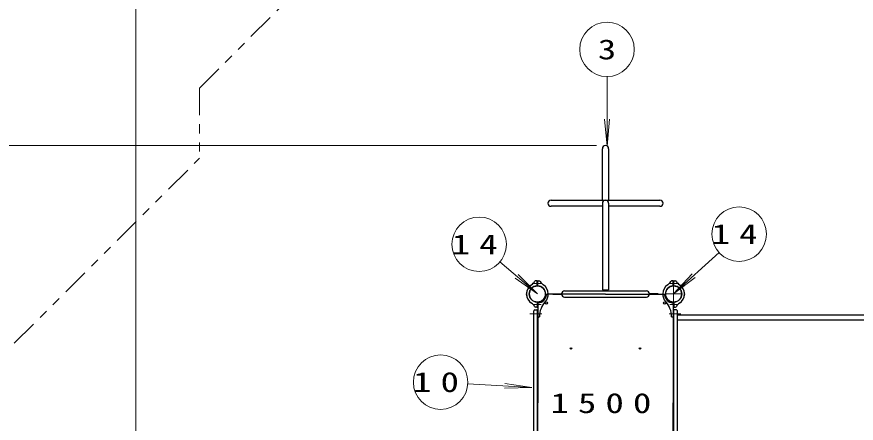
# Model space of a CAD drawing. Units: millimetres on the paper, scale 1:50. Extents: x -385 to 0, y -594 to 267.
# Drawn here: x -330.3 to -237.9, y 155.4 to 200.2 of the extents above; entities that cross this region are included whole.
import ezdxf
from ezdxf.enums import TextEntityAlignment as Align

# ---------------------------------------------------------------- set-up
doc = ezdxf.new("R2010")
doc.units = ezdxf.units.MM
doc.linetypes.add('USER2', pattern=[6, 3, -1, 1, -1])
doc.linetypes.add('USER3', pattern=[8, 3, -1, 1, -1, 1, -1])
doc.layers.add('LY_1', color=7, linetype='Continuous', lineweight=25)
doc.styles.add('ＭＳ ゴシック', font='')
doc.styles.get('ＭＳ ゴシック').set_extended_font_data('MS Gothic')

msp = doc.modelspace()

# ---------------------------------------------------------------- linework, layer by layer
at = {"layer": 'LY_1', "lineweight": 13}
for p, q in [((-317.224, 111.31), (-317.224, 232.982)), ((-317.224, 111.31), (-317.224, 232.982)), ((-265.321, 193.59), (-265.321, 185.915)), ((-265.321, 185.915), (-265.582, 188.904)), ((-265.321, 185.915), (-265.059, 188.904)), ((-266.488, 185.982), (-365.224, 185.982)), ((-266.488, 185.982), (-364.224, 185.982)), ((-252.987, 174.213), (-257.988, 169.642)), ((-277.115, 173.166), (-272.988, 169.642)), ((-272.988, 169.642), (-275.431, 171.384)), ((-272.988, 169.642), (-275.091, 171.782)), ((-257.988, 169.642), (-255.959, 171.851)), ((-257.988, 169.642), (-255.606, 171.465)), ((-280.654, 159.748), (-273.611, 159.346)), ((-273.611, 159.346), (-276.61, 159.255)), ((-273.611, 159.346), (-276.58, 159.777))]:
    msp.add_line(p, q, dxfattribs=at)
at = {"layer": 'LY_1', "linetype": 'USER3', "lineweight": 13}
for p, q in [((-310.188, 192.335), (-280.541, 221.982)), ((-310.188, 192.335), (-310.188, 184.614)), ((-353.224, 141.579), (-310.188, 184.614))]:
    msp.add_line(p, q, dxfattribs=at)
at = {"layer": 'LY_1'}
for p, q in [((-265.828, 179.982), (-265.828, 185.642)), ((-265.148, 185.642), (-265.148, 179.982)), ((-271.488, 179.982), (-265.488, 179.982)), ((-265.828, 179.642), (-265.828, 170.082)), ((-265.488, 179.982), (-259.488, 179.982)), ((-265.148, 179.642), (-265.148, 170.082)), ((-265.828, 179.302), (-271.488, 179.302)), ((-259.488, 179.302), (-265.148, 179.302)), ((-273.06, 171.091), (-273.217, 171.085)), ((-273.018, 170.58), (-273.018, 171.051)), ((-272.958, 170.58), (-272.958, 171.051)), ((-272.917, 171.091), (-272.772, 171.086)), ((-258.06, 171.091), (-258.205, 171.086)), ((-258.018, 170.58), (-258.018, 171.051)), ((-257.958, 170.58), (-257.958, 171.051)), ((-257.917, 171.091), (-257.76, 171.085)), ((-274.172, 169.842), (-274.175, 169.842)), ((-274.172, 169.442), (-274.175, 169.442)), ((-265.488, 169.612), (-271.896, 169.612)), ((-271.297, 169.674), (-270.327, 169.674)), ((-271.297, 169.674), (-271.297, 169.61)), ((-271.297, 169.61), (-270.327, 169.61)), ((-269.988, 169.982), (-260.988, 169.982)), ((-269.988, 169.302), (-260.988, 169.302)), ((-265.828, 170.082), (-265.148, 170.082)), ((-265.76, 170.082), (-265.76, 169.982)), ((-265.488, 169.612), (-259.081, 169.612)), ((-265.216, 170.082), (-265.216, 169.982)), ((-259.68, 169.674), (-260.65, 169.674)), ((-259.68, 169.61), (-260.65, 169.61)), ((-259.68, 169.674), (-259.68, 169.61)), ((-256.805, 169.842), (-256.802, 169.842)), ((-256.805, 169.442), (-256.802, 169.442)), ((-273.018, 168.705), (-273.018, 168.234)), ((-272.958, 168.705), (-272.958, 157.642)), ((-258.018, 168.705), (-258.018, 157.642)), ((-257.958, 168.705), (-257.958, 168.234)), ((-273.368, 147.492), (-273.368, 167.792)), ((-273.268, 167.892), (-273.088, 167.892)), ((-273.06, 168.194), (-273.205, 168.199)), ((-272.988, 147.492), (-272.988, 167.792)), ((-257.988, 167.832), (-257.988, 147.452)), ((-257.668, 167.892), (-257.928, 167.892)), ((-257.917, 168.194), (-257.772, 168.199)), ((-257.608, 167.832), (-257.608, 147.452)), ((-272.916, 167.093), (-272.812, 167.099)), ((-258.061, 167.093), (-258.165, 167.099)), ((-178.135, 167.302), (-257.608, 167.302)), ((-178.135, 166.742), (-257.608, 166.742)), ((-272.958, 146.58), (-272.958, 157.642)), ((-258.018, 146.58), (-258.018, 157.642))]:
    msp.add_line(p, q, dxfattribs=at)
at = {"layer": 'LY_1', "linetype": 'USER2', "lineweight": 13}
for p, q in [((-273.387, 170.792), (-272.59, 170.792)), ((-257.59, 170.792), (-258.387, 170.792)), ((-257.988, 170.542), (-257.988, 168.742)), ((-258.888, 169.642), (-257.088, 169.642)), ((-273.387, 168.492), (-272.59, 168.492)), ((-257.59, 168.492), (-258.387, 168.492)), ((-272.501, 167.442), (-273.804, 167.442)), ((-258.476, 167.442), (-257.173, 167.442))]:
    msp.add_line(p, q, dxfattribs=at)
at = {"layer": 'LY_1', "lineweight": 13}
for centre in [(-265.321, 196.59), (-250.773, 176.237), (-279.396, 175.114), (-283.649, 159.92)]:
    msp.add_circle(centre, 3, dxfattribs=at)
at = {"layer": 'LY_1'}
for centre, radius in [((-272.988, 169.642), 0.891), ((-257.988, 169.642), 0.891), ((-271.999, 168.652), 0.13), ((-258.978, 168.652), 0.13), ((-269.288, 163.642), 0.075), ((-261.688, 163.642), 0.075)]:
    msp.add_circle(centre, radius, dxfattribs=at)
for centre, radius, start, end in [((-265.488, 185.642), 0.34, 0, 180), ((-271.488, 179.642), 0.34, 90, 270), ((-265.488, 179.642), 0.34, 0, 180), ((-259.488, 179.642), 0.34, 270, 90), ((-274.178, 171.493), 1, 302.72719, 332.54116), ((-273.202, 170.986), 0.1, 92, 152.54116), ((-273.058, 171.051), 0.04, 0, 92), ((-272.918, 171.051), 0.04, 88, 180), ((-272.775, 170.986), 0.1, 27.45884, 88), ((-271.799, 171.493), 1, 207.45884, 237.27281), ((-259.178, 171.493), 1, 302.72719, 332.54116), ((-258.202, 170.986), 0.1, 92, 152.54116), ((-258.058, 171.051), 0.04, 0, 92), ((-257.918, 171.051), 0.04, 88, 180), ((-257.775, 170.986), 0.1, 27.45884, 88), ((-256.799, 171.493), 1, 207.45884, 237.27281), ((-272.988, 169.642), 1.2, 122.72719, 180), ((-272.988, 169.642), 0.9, 94.27066, 180), ((-273.058, 170.58), 0.04, 274.27066, 0), ((-272.918, 170.58), 0.04, 180, 265.72934), ((-272.988, 169.642), 0.9, 0, 85.72934), ((-272.988, 169.642), 1.2, 0, 57.2728), ((-257.988, 169.642), 1.2, 122.72719, 180), ((-257.988, 169.642), 0.9, 94.27066, 180), ((-258.058, 170.58), 0.04, 274.27066, 0), ((-257.918, 170.58), 0.04, 180, 265.72934), ((-257.988, 169.642), 0.9, 0, 85.72934), ((-257.988, 169.642), 1.2, 0, 57.2728), ((-272.988, 169.642), 1.22, 171.37307, 180), ((-272.988, 169.642), 1.22, 180, 188.62693), ((-274.175, 169.822), 0.02, 90, 171.37307), ((-274.175, 169.462), 0.02, 188.62693, 270), ((-272.988, 169.642), 1.2, 180, 237.27281), ((-272.988, 169.642), 0.9, 180, 265.72934), ((-272.988, 169.642), 0.9, 274.27066, 0), ((-272.988, 169.642), 1, 276.78718, 353.21282), ((-272.988, 169.642), 1.2, 317.78276, 0), ((-271.896, 169.512), 0.1, 90, 173.21282), ((-269.988, 169.642), 0.34, 90, 270), ((-260.988, 169.642), 0.34, 270, 90), ((-257.988, 169.642), 1.2, 180, 222.21724), ((-259.081, 169.512), 0.1, 6.78718, 90), ((-257.988, 169.642), 1, 186.78718, 263.21282), ((-257.988, 169.642), 0.9, 180, 265.72934), ((-257.988, 169.642), 0.9, 274.27066, 0), ((-257.988, 169.642), 1.2, 302.72719, 0), ((-256.802, 169.822), 0.02, 8.62693, 90), ((-256.802, 169.462), 0.02, 270, 351.37307), ((-257.988, 169.642), 1.22, 0, 8.62693), ((-257.988, 169.642), 1.22, 351.37307, 0), ((-274.178, 167.791), 1, 27.45884, 57.2728), ((-273.058, 168.705), 0.04, 0, 85.72934), ((-272.918, 168.705), 0.04, 94.27066, 180), ((-272.858, 168.55), 0.1, 96.78718, 180), ((-270.174, 167.089), 2.6, 137.78276, 178.91585), ((-260.803, 167.089), 2.6, 1.08415, 42.21724), ((-258.118, 168.55), 0.1, 0, 83.21282), ((-258.058, 168.705), 0.04, 0, 85.72934), ((-257.918, 168.705), 0.04, 94.27066, 180), ((-256.799, 167.791), 1, 122.72719, 152.54116), ((-273.268, 167.792), 0.1, 90, 180), ((-273.202, 168.299), 0.1, 207.45884, 268), ((-273.088, 167.792), 0.1, 0, 90), ((-273.058, 168.234), 0.04, 268, 0), ((-257.928, 167.832), 0.06, 90, 180), ((-257.918, 168.234), 0.04, 180, 272), ((-257.775, 168.299), 0.1, 272, 332.54116), ((-257.668, 167.832), 0.06, 0, 90), ((-272.918, 167.133), 0.04, 180, 273), ((-272.814, 167.139), 0.04, 273, 358.91585), ((-258.163, 167.139), 0.04, 181.08415, 267), ((-258.058, 167.133), 0.04, 267, 0)]:
    msp.add_arc(centre, radius, start, end, dxfattribs=at)

# ---------------------------------------------------------------- texts
at = {"layer": 'LY_1', "style": 'ＭＳ ゴシック', "width": 1.35}
msp.add_text('3', height=2.199, dxfattribs=at).set_placement((-265.321, 196.59), align=Align.MIDDLE_CENTER)
at = {"layer": 'LY_1', "char_height": 2.199, "style": 'ＭＳ ゴシック'}
for s, insert, attachment_point in [('\\T1.5;\\W1.35;14', (-250.773, 176.237), 5), ('\\T1.5;\\W1.35;14', (-279.396, 175.114), 5), ('\\T1.5;\\W1.35;10', (-283.649, 159.92), 5), ('\\T1.5;\\W1.35;1500', (-271.548, 157.602), 4)]:
    msp.add_mtext(s, dxfattribs=dict(at, insert=insert, attachment_point=attachment_point))

doc.saveas('drawing.dxf')
